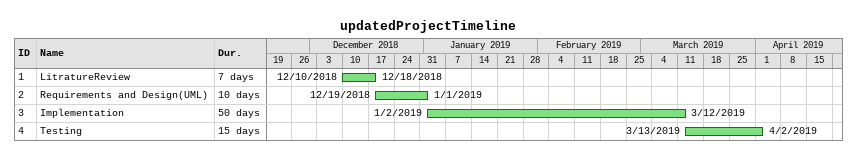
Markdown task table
updatedProjectTimeline

| ID | Task | Duration | Start | Finish |
|---|---|---|---|---|
| 1 | LitratureReview | 7d | 2018-12-10 | 2018-12-18 |
| 2 | Requirements and Design(UML) | 10d | 2018-12-19 | 2019-01-01 |
| 3 | Implementation | 50d | 2019-01-02 | 2019-03-12 |
| 4 | Testing | 15d | 2019-03-13 | 2019-04-02 |
